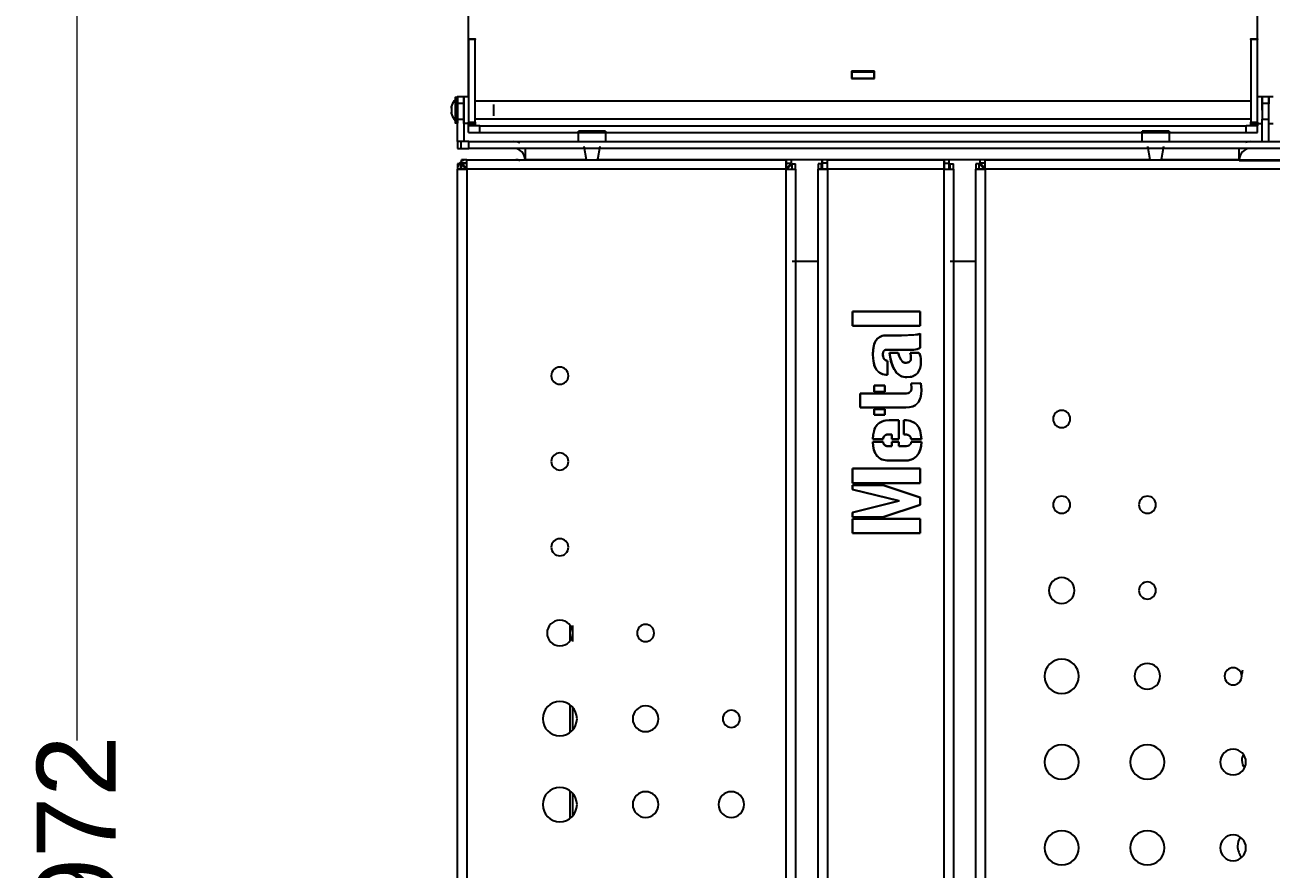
# Model space of a CAD drawing. Header units: millimetres. Extents: x 10366 to 18985, y 24538 to 29685.
# Drawn here: x 11683 to 12236, y 27751 to 28126 of the extents above; entities that cross this region are included whole.
import ezdxf

# ---------------------------------------------------------------- set-up
doc = ezdxf.new("R2010")
doc.units = ezdxf.units.MM
doc.header["$LTSCALE"] = 3
doc.layers.add('DomyÅ›lny', color=7, linetype='Continuous')
doc.styles.get("Standard").update_dxf_attribs({"font": 'arial.ttf'})
doc.dimstyles.new('MATEUSZ', dxfattribs={"dimtxt": 35, "dimasz": 16, "dimexe": 0.18, "dimexo": 0.0625, "dimgap": 0.09, "dimtad": 0, "dimdec": 0, "dimdsep": 46, "dimtxsty": 'Standard', "dimblk": 'DOT', "dimcen": 0.09, "dimse1": 1, "dimse2": 1, "dimadec": 0, "dimazin": 0, "dimtfac": 1, "dimtdec": 0, "dimtofl": 0, "dimtmove": 0, "dimatfit": 3, "dimfxl": 1, "dimtolj": 1, "dimtzin": 0, "dimlwd": 9, "dimlwe": 9, "dimarcsym": 0})

# ---------------------------------------------------------------- blocks, each defined once
blk = doc.blocks.new('_Dot')
at = {"color": 0, "linetype": 'ByBlock', "lineweight": -2}
blk.add_line((-0.5, 0), (-1, 0), dxfattribs=at)
at = {"color": 0, "linetype": 'ByBlock', "const_width": 0.5}
blk.add_lwpolyline([(-0.25, 0, 1), (0.25, 0, 1)], format="xyb", close=True, dxfattribs=at)
blk = doc.blocks.new('*D23')
at = {"color": 0, "lineweight": 9, "transparency": 16777216}
for p, q in [((11706.05, 28239.95), (11706.05, 27808.52)), ((11706.05, 27299.95), (11706.05, 27731.37))]:
    blk.add_line(p, q, dxfattribs=at)
at = {"layer": 'Defpoints', "color": 0, "transparency": 16777216}
for p in [(11884.84, 28255.95), (11706.05, 27283.95), (11904.91, 27283.95)]:
    blk.add_point(p, dxfattribs=at)
at = {"color": 0, "lineweight": 9, "transparency": 16777216, "xscale": 16, "yscale": 16, "zscale": 16}
for p, rotation in [((11706.05, 28255.95), 90), ((11706.05, 27283.95), 270)]:
    blk.add_blockref('_Dot', p, dxfattribs=dict(at, rotation=rotation))
at = {"color": 0, "transparency": 16777216, "insert": (11706.05, 27769.95), "char_height": 35, "attachment_point": 5, "rotation": 90}
blk.add_mtext('\\A1;972', dxfattribs=at)

msp = doc.modelspace()

# ---------------------------------------------------------------- linework, layer by layer
at = {"layer": 'DomyÅ›lny'}
for p, q in [((11879.81, 28093.72), (11879.81, 28228.42)), ((12229.81, 28093.72), (12229.81, 28228.42)), ((11879.81, 28119.53), (11882.81, 28119.53)), ((11882.81, 28119.24), (11879.81, 28119.24)), ((11879.81, 28119.24), (11879.81, 28082.66)), ((11882.81, 28082.66), (11882.81, 28119.24)), ((12226.81, 28119.53), (12229.81, 28119.53)), ((12226.81, 28119.24), (12226.81, 28082.66)), ((12229.81, 28119.24), (12226.81, 28119.24)), ((12229.81, 28082.66), (12229.81, 28119.24)), ((12059.84, 28105.15), (12049.78, 28105.15)), ((12049.78, 28105.15), (12049.78, 28101.95)), ((12049.78, 28101.95), (12059.84, 28101.95)), ((12050.07, 28101.95), (12050.07, 28104.95)), ((12050.07, 28104.95), (12059.57, 28104.95)), ((12059.57, 28101.95), (12050.07, 28101.95)), ((12059.57, 28104.95), (12059.57, 28101.95)), ((12059.84, 28101.95), (12059.84, 28105.15)), ((11874.09, 28093.7), (11874.89, 28093.7)), ((11874.91, 28093.95), (11877.91, 28093.95)), ((11874.91, 28091.02), (11877.91, 28091.02)), ((11877.8, 28093.95), (11879.8, 28093.95)), ((12226.81, 28091.95), (11882.81, 28091.95)), ((12229.81, 28093.92), (12231.81, 28093.92)), ((12231.81, 28093.92), (12234.81, 28093.92)), ((12231.81, 28091), (12234.81, 28091)), ((12234.81, 28093.92), (12236.81, 28093.92)), ((11874.89, 28082.2), (11874.09, 28082.2)), ((11874.91, 28083.95), (11877.91, 28083.95)), ((11874.91, 28073.95), (11874.91, 28083.95)), ((11879.8, 28081.95), (11877.8, 28081.95)), ((11877.91, 28073.95), (11877.91, 28083.95)), ((11879.81, 28082.66), (11882.81, 28082.66)), ((11882.81, 28081.57), (11879.81, 28081.57)), ((11879.81, 28077.95), (11879.81, 28080.95)), ((12226.81, 28083.95), (11882.81, 28083.95)), ((11884.81, 28077.95), (11884.81, 28080.95)), ((11884.81, 28080.95), (12224.81, 28080.95)), ((12224.81, 28077.95), (12224.81, 28080.95)), ((12226.81, 28082.66), (12229.81, 28082.66)), ((12229.81, 28081.57), (12226.81, 28081.57)), ((12231.81, 28081.92), (12229.81, 28081.92)), ((12229.81, 28077.95), (12229.81, 28080.95)), ((12231.81, 28073.92), (12231.81, 28083.92)), ((12231.81, 28083.92), (12234.81, 28083.92)), ((12234.81, 28073.92), (12234.81, 28083.92)), ((12236.81, 28081.92), (12234.81, 28081.92)), ((11874.91, 28073.95), (11874.91, 28070.95)), ((11876.38, 28073.95), (11876.38, 28070.95)), ((11879.91, 28073.95), (12589.91, 28073.95)), ((11879.91, 28070.95), (11879.91, 28073.95)), ((11884.81, 28077.95), (12224.81, 28077.95)), ((11928.65, 28073.95), (11928.65, 28078.55)), ((11940.65, 28078.55), (11940.65, 28073.95)), ((12178.65, 28073.95), (12178.65, 28078.55)), ((12190.65, 28078.55), (12190.65, 28073.95)), ((12589.91, 28070.95), (11879.91, 28070.95)), ((11932.19, 28065.95), (11931.15, 28071.85)), ((11938.15, 28071.85), (11937.11, 28065.95)), ((12182.19, 28065.95), (12181.15, 28071.85)), ((12188.15, 28071.85), (12187.11, 28065.95)), ((11876.41, 28064.1), (11874.91, 28064.1)), ((11874.91, 28064.1), (11874.91, 28061.82)), ((11876.41, 28061.82), (11876.41, 28064.1)), ((11879.04, 28065.95), (11876.77, 28065.95)), ((11876.77, 28064.45), (11876.77, 28065.95)), ((11879.04, 28064.45), (11876.77, 28064.45)), ((11879.04, 28065.95), (12020.78, 28065.95)), ((11879.04, 28064.45), (11879.04, 28065.95)), ((11932.35, 28065.93), (11904.91, 28065.93)), ((12182.47, 28065.93), (11936.45, 28065.93)), ((12020.78, 28064.45), (12020.78, 28065.95)), ((12023.06, 28065.95), (12020.78, 28065.95)), ((12020.78, 28064.45), (12023.06, 28064.45)), ((12023.06, 28064.45), (12023.06, 28065.95)), ((12023.41, 28061.82), (12023.41, 28064.1)), ((12023.41, 28064.1), (12024.91, 28064.1)), ((12024.91, 28061.82), (12024.91, 28064.1)), ((12034.91, 28064.1), (12034.91, 28061.82)), ((12036.41, 28064.1), (12034.91, 28064.1)), ((12036.41, 28061.82), (12036.41, 28064.1)), ((12036.77, 28064.45), (12036.77, 28065.95)), ((12039.04, 28065.95), (12036.77, 28065.95)), ((12039.04, 28064.45), (12036.77, 28064.45)), ((12039.04, 28064.45), (12039.04, 28065.95)), ((12039.04, 28065.95), (12090.78, 28065.95)), ((12093.06, 28065.95), (12090.78, 28065.95)), ((12090.78, 28064.45), (12090.78, 28065.95)), ((12090.78, 28064.45), (12093.06, 28064.45)), ((12093.06, 28064.45), (12093.06, 28065.95)), ((12093.41, 28061.82), (12093.41, 28064.1)), ((12093.41, 28064.1), (12094.91, 28064.1)), ((12094.91, 28061.82), (12094.91, 28064.1)), ((12106.41, 28064.1), (12104.91, 28064.1)), ((12104.91, 28064.1), (12104.91, 28061.82)), ((12106.41, 28061.82), (12106.41, 28064.1)), ((12106.77, 28064.45), (12106.77, 28065.95)), ((12109.04, 28065.95), (12106.77, 28065.95)), ((12109.04, 28064.45), (12106.77, 28064.45)), ((12109.04, 28064.45), (12109.04, 28065.95)), ((12109.04, 28065.95), (12370.78, 28065.95)), ((12221.66, 28065.93), (12186.56, 28065.93)), ((12221.66, 28065.45), (12221.66, 28065.93)), ((12258.16, 28065.45), (12221.66, 28065.45)), ((11876.41, 28061.82), (11874.91, 28061.82)), ((11874.91, 27365.08), (11874.91, 28061.82)), ((12020.78, 28061.82), (11879.04, 28061.82)), ((11879.04, 28061.82), (11879.04, 27365.08)), ((12020.78, 27365.08), (12020.78, 28061.82)), ((12024.91, 28061.82), (12024.91, 27365.08)), ((12034.91, 27365.08), (12034.91, 28061.82)), ((12036.41, 28061.82), (12034.91, 28061.82)), ((12090.78, 28061.82), (12039.04, 28061.82)), ((12039.04, 28061.82), (12039.04, 27365.08)), ((12090.78, 27365.08), (12090.78, 28061.82)), ((12094.91, 28061.82), (12094.91, 27365.08)), ((12106.41, 28061.82), (12104.91, 28061.82)), ((12104.91, 27365.08), (12104.91, 28061.82)), ((12370.78, 28061.82), (12109.04, 28061.82)), ((12109.04, 28061.82), (12109.04, 27365.08)), ((12023.41, 28020.95), (12034.91, 28020.95)), ((12093.41, 28020.95), (12104.91, 28020.95)), ((12080.22, 27998.61), (12050.22, 27998.61)), ((12050.22, 27998.61), (12050.22, 27992.36)), ((12050.22, 27992.36), (12050.22, 27998.61)), ((12050.22, 27998.61), (12080.22, 27998.61)), ((12080.22, 27992.36), (12080.22, 27998.61)), ((12080.22, 27998.61), (12080.22, 27992.36)), ((12050.22, 27992.36), (12080.22, 27992.36)), ((12080.22, 27992.36), (12050.22, 27992.36)), ((12071.86, 27988.07), (12065.42, 27988.07)), ((12065.42, 27988.07), (12071.86, 27988.07)), ((12080.22, 27982.6), (12080.22, 27988.88)), ((12080.22, 27988.88), (12080.22, 27982.6)), ((12065.64, 27981.7), (12077.31, 27981.7)), ((12077.31, 27981.7), (12065.64, 27981.7)), ((12070.46, 27980.35), (12066.5, 27980.35)), ((12066.5, 27980.35), (12070.46, 27980.35)), ((12079.59, 27980.35), (12075.75, 27980.35)), ((12075.75, 27980.35), (12079.59, 27980.35)), ((12065.72, 27970.56), (12065.72, 27976.81)), ((12065.72, 27976.81), (12065.72, 27970.56)), ((12064.47, 27965.8), (12059.7, 27965.8)), ((12059.7, 27965.8), (12059.7, 27963.11)), ((12059.7, 27963.11), (12059.7, 27965.8)), ((12059.7, 27965.8), (12064.47, 27965.8)), ((12059.7, 27963.11), (12064.47, 27963.11)), ((12064.47, 27963.11), (12059.7, 27963.11)), ((12064.47, 27963.11), (12064.47, 27965.8)), ((12064.47, 27965.8), (12064.47, 27963.11)), ((12080.44, 27966.85), (12076.15, 27966.8)), ((12076.15, 27966.8), (12080.44, 27966.85)), ((12073.42, 27962.24), (12053.5, 27962.24)), ((12053.5, 27962.24), (12053.5, 27956.07)), ((12053.5, 27956.07), (12053.5, 27962.24)), ((12053.5, 27962.24), (12073.42, 27962.24)), ((12053.5, 27956.07), (12073.82, 27956.07)), ((12073.82, 27956.07), (12053.5, 27956.07)), ((12064.47, 27955.31), (12059.7, 27955.31)), ((12059.7, 27955.31), (12059.7, 27952.86)), ((12059.7, 27952.86), (12059.7, 27955.31)), ((12059.7, 27955.31), (12064.47, 27955.31)), ((12059.7, 27952.86), (12064.47, 27952.86)), ((12064.47, 27952.86), (12059.7, 27952.86)), ((12064.47, 27952.86), (12064.47, 27955.31)), ((12064.47, 27955.31), (12064.47, 27952.86)), ((12070.71, 27950.45), (12066.37, 27950.45)), ((12066.37, 27950.45), (12070.71, 27950.45)), ((12070.71, 27941.99), (12070.71, 27950.45)), ((12070.71, 27950.45), (12070.71, 27941.99)), ((12073.24, 27950.45), (12072.97, 27950.45)), ((12072.97, 27950.45), (12072.97, 27944.15)), ((12072.97, 27944.15), (12072.97, 27950.45)), ((12072.97, 27950.45), (12073.24, 27950.45)), ((12063.69, 27940.94), (12059.15, 27940.94)), ((12059.15, 27940.94), (12063.69, 27940.94)), ((12059.17, 27941.99), (12063.71, 27941.99)), ((12063.71, 27941.99), (12059.17, 27941.99)), ((12066.07, 27944.15), (12067.65, 27944.15)), ((12067.65, 27944.15), (12066.07, 27944.15)), ((12067.65, 27944.15), (12067.65, 27941.99)), ((12067.65, 27941.99), (12067.65, 27944.15)), ((12067.65, 27941.99), (12070.71, 27941.99)), ((12070.71, 27941.99), (12067.65, 27941.99)), ((12070.71, 27940.94), (12067.65, 27940.94)), ((12067.65, 27940.94), (12067.65, 27938.91)), ((12067.65, 27938.91), (12067.65, 27940.94)), ((12067.65, 27940.94), (12070.71, 27940.94)), ((12070.71, 27938.91), (12070.71, 27940.94)), ((12070.71, 27940.94), (12070.71, 27938.91)), ((12072.97, 27944.15), (12073.55, 27944.15)), ((12073.55, 27944.15), (12072.97, 27944.15)), ((12076.2, 27941.99), (12080.72, 27941.99)), ((12080.72, 27941.99), (12076.2, 27941.99)), ((12080.72, 27940.94), (12076.25, 27940.94)), ((12076.25, 27940.94), (12080.72, 27940.94)), ((12067.65, 27938.91), (12066.07, 27938.91)), ((12066.07, 27938.91), (12067.65, 27938.91)), ((12073.57, 27938.91), (12070.71, 27938.91)), ((12070.71, 27938.91), (12073.57, 27938.91)), ((12066.22, 27932.54), (12073.17, 27932.54)), ((12073.17, 27932.54), (12066.22, 27932.54)), ((12080.22, 27929.03), (12050.22, 27929.03)), ((12050.22, 27929.03), (12050.22, 27922.5)), ((12050.22, 27922.5), (12050.22, 27929.03)), ((12050.22, 27929.03), (12080.22, 27929.03)), ((12080.22, 27922.5), (12080.22, 27929.03)), ((12080.22, 27929.03), (12080.22, 27922.5)), ((12050.22, 27922.5), (12080.22, 27922.5)), ((12080.22, 27922.5), (12050.22, 27922.5)), ((12063.74, 27921.7), (12050.22, 27921.7)), ((12050.22, 27921.7), (12050.22, 27919.72)), ((12050.22, 27919.72), (12050.22, 27921.7)), ((12050.22, 27921.7), (12063.74, 27921.7)), ((12050.22, 27919.72), (12070.84, 27914.65)), ((12070.84, 27914.65), (12050.22, 27919.72)), ((12080.22, 27916.18), (12063.74, 27921.7)), ((12063.74, 27921.7), (12080.22, 27916.18)), ((12070.84, 27914.65), (12050.22, 27909.51)), ((12050.22, 27909.51), (12070.84, 27914.65)), ((12063.56, 27907.55), (12080.22, 27912.92)), ((12080.22, 27912.92), (12063.56, 27907.55)), ((12080.22, 27912.92), (12080.22, 27916.18)), ((12080.22, 27916.18), (12080.22, 27912.92)), ((12050.22, 27909.51), (12050.22, 27907.55)), ((12050.22, 27907.55), (12050.22, 27909.51)), ((12050.22, 27907.55), (12063.56, 27907.55)), ((12063.56, 27907.55), (12050.22, 27907.55)), ((12080.22, 27906.78), (12050.22, 27906.78)), ((12050.22, 27906.78), (12050.22, 27900.33)), ((12050.22, 27900.33), (12050.22, 27906.78)), ((12050.22, 27906.78), (12080.22, 27906.78)), ((12080.22, 27900.33), (12080.22, 27906.78)), ((12080.22, 27906.78), (12080.22, 27900.33)), ((12050.22, 27900.33), (12080.22, 27900.33)), ((12080.22, 27900.33), (12050.22, 27900.33)), ((11924.91, 27852.69), (11924.91, 27859.55)), ((11925.91, 27859.46), (11925.91, 27852.3)), ((11924.91, 27812.01), (11924.91, 27824.19)), ((11925.91, 27823.29), (11925.91, 27812.91)), ((11924.91, 27773.99), (11924.91, 27786.16)), ((11925.91, 27785.27), (11925.91, 27774.88))]:
    msp.add_line(p, q, dxfattribs=at)
for points in [[(11879.81, 28119.24, 0), (11879.81, 28119.52, 0), (11879.81, 28119.53, 0), (11879.81, 28119.53, 0), (11879.81, 28119.53, 0), (11879.81, 28119.53, 0), (11879.81, 28119.53, 0), (11879.81, 28119.53, 0), (11879.81, 28119.53, 0), (11879.81, 28119.53, 0), (11879.81, 28119.53, 0), (11879.81, 28119.53, 0), (11879.81, 28119.53, 0), (11879.81, 28119.53, 0), (11879.81, 28119.53, 0), (11879.81, 28119.53, 0), (11879.81, 28119.53, 0), (11879.81, 28119.53, 0), (11879.81, 28119.53, 0), (11879.81, 28119.53, 0), (11879.81, 28119.53, 0), (11879.81, 28119.53, 0), (11879.81, 28119.53, 0), (11879.81, 28119.52, 0), (11879.81, 28119.46, 0)], [(11879.81, 28119.46, 0), (11879.81, 28119.09, 0), (11879.81, 28118.54, 0)], [(11882.81, 28119.46, 0), (11882.81, 28119.53, 0), (11882.81, 28119.53, 0), (11882.81, 28119.53, 0), (11882.81, 28119.53, 0), (11882.81, 28119.53, 0), (11882.81, 28119.53, 0), (11882.81, 28119.53, 0), (11882.81, 28119.53, 0), (11882.81, 28119.53, 0), (11882.81, 28119.53, 0), (11882.81, 28119.53, 0), (11882.81, 28119.53, 0), (11882.81, 28119.53, 0), (11882.81, 28119.53, 0), (11882.81, 28119.53, 0), (11882.81, 28119.53, 0), (11882.81, 28119.53, 0), (11882.81, 28119.53, 0), (11882.81, 28119.53, 0), (11882.81, 28119.53, 0), (11882.81, 28119.53, 0), (11882.81, 28119.53, 0), (11882.81, 28119.49, 0), (11882.81, 28119.24, 0)], [(11882.81, 28118.54, 0), (11882.81, 28119.46, 0)], [(12226.81, 28119.24, 0), (12226.81, 28119.52, 0), (12226.81, 28119.53, 0), (12226.81, 28119.53, 0), (12226.81, 28119.53, 0), (12226.81, 28119.53, 0), (12226.81, 28119.53, 0), (12226.81, 28119.53, 0), (12226.81, 28119.53, 0), (12226.81, 28119.53, 0), (12226.81, 28119.53, 0), (12226.81, 28119.53, 0), (12226.81, 28119.53, 0), (12226.81, 28119.53, 0), (12226.81, 28119.53, 0), (12226.81, 28119.53, 0), (12226.81, 28119.53, 0), (12226.81, 28119.53, 0), (12226.81, 28119.53, 0), (12226.81, 28119.53, 0), (12226.81, 28119.53, 0), (12226.81, 28119.53, 0), (12226.81, 28119.53, 0), (12226.81, 28119.52, 0), (12226.81, 28119.46, 0)], [(12226.81, 28119.46, 0), (12226.81, 28119.09, 0), (12226.81, 28118.54, 0)], [(12229.81, 28119.46, 0), (12229.81, 28119.53, 0), (12229.81, 28119.53, 0), (12229.81, 28119.53, 0), (12229.81, 28119.53, 0), (12229.81, 28119.53, 0), (12229.81, 28119.53, 0), (12229.81, 28119.53, 0), (12229.81, 28119.53, 0), (12229.81, 28119.53, 0), (12229.81, 28119.53, 0), (12229.81, 28119.53, 0), (12229.81, 28119.53, 0), (12229.81, 28119.53, 0), (12229.81, 28119.53, 0), (12229.81, 28119.53, 0), (12229.81, 28119.53, 0), (12229.81, 28119.53, 0), (12229.81, 28119.53, 0), (12229.81, 28119.53, 0), (12229.81, 28119.53, 0), (12229.81, 28119.53, 0), (12229.81, 28119.53, 0), (12229.81, 28119.49, 0), (12229.81, 28119.24, 0)], [(12229.81, 28118.54, 0), (12229.81, 28119.46, 0)], [(11872.32, 28089.68, 0), (11872.28, 28089.47, 0), (11872.27, 28089.25, 0), (11872.28, 28089.03, 0), (11872.32, 28088.82, 0)], [(11872.32, 28088.82, 0), (11872.28, 28089.03, 0), (11872.27, 28089.25, 0), (11872.28, 28089.47, 0), (11872.32, 28089.68, 0)], [(11874.09, 28091.67, 0), (11874.09, 28093.54, 0), (11874.09, 28093.67, 0), (11874.09, 28093.7, 0), (11874.09, 28093.7, 0), (11874.09, 28093.7, 0), (11874.09, 28093.7, 0), (11874.09, 28093.7, 0), (11874.09, 28093.7, 0), (11874.09, 28093.7, 0), (11874.09, 28093.7, 0), (11874.09, 28093.7, 0), (11874.09, 28093.7, 0), (11874.09, 28093.7, 0), (11874.09, 28093.7, 0), (11874.09, 28093.7, 0), (11874.09, 28093.7, 0), (11874.09, 28093.7, 0), (11874.09, 28093.7, 0), (11874.09, 28093.7, 0), (11874.09, 28093.69, 0), (11874.09, 28093.68, 0), (11874.09, 28093.6, 0), (11874.09, 28093.28, 0), (11874.09, 28091.96, 0), (11874.09, 28087.95, 0)], [(11874.89, 28093.7, 0), (11874.89, 28093.7, 0), (11874.89, 28093.7, 0), (11874.89, 28093.7, 0), (11874.89, 28093.7, 0), (11874.89, 28093.7, 0), (11874.89, 28093.7, 0), (11874.89, 28093.7, 0), (11874.89, 28093.7, 0), (11874.89, 28093.7, 0), (11874.89, 28093.7, 0), (11874.89, 28093.7, 0), (11874.89, 28093.7, 0), (11874.89, 28093.69, 0), (11874.89, 28093.66, 0), (11874.89, 28093.53, 0), (11874.89, 28092.99, 0), (11874.89, 28087.95, 0)], [(11874.91, 28091.16, 0), (11874.91, 28093.3, 0), (11874.91, 28093.8, 0), (11874.91, 28093.92, 0), (11874.91, 28093.94, 0), (11874.91, 28093.95, 0), (11874.91, 28093.95, 0), (11874.91, 28093.95, 0), (11874.91, 28093.95, 0), (11874.91, 28093.95, 0), (11874.91, 28093.95, 0), (11874.91, 28093.95, 0), (11874.91, 28093.95, 0), (11874.91, 28093.95, 0), (11874.91, 28093.95, 0), (11874.91, 28093.95, 0), (11874.91, 28093.95, 0), (11874.91, 28093.95, 0), (11874.91, 28093.95, 0), (11874.91, 28093.95, 0), (11874.91, 28093.95, 0), (11874.91, 28093.95, 0), (11874.91, 28093.95, 0), (11874.91, 28093.95, 0), (11874.91, 28093.93, 0), (11874.91, 28093.88, 0), (11874.91, 28093.66, 0), (11874.91, 28092.75, 0), (11874.91, 28091.02, 0)], [(11874.91, 28091.02, 0), (11874.91, 28083.95, 0)], [(11877.8, 28087.95, 0), (11877.8, 28093.95, 0)], [(11877.91, 28091.02, 0), (11877.91, 28093.95, 0)], [(11877.91, 28083.95, 0), (11877.91, 28091.02, 0)], [(11890.89, 28090.45, 0), (11890.89, 28090.45, 0), (11890.89, 28090.45, 0), (11890.89, 28090.45, 0), (11890.89, 28090.45, 0), (11890.89, 28090.45, 0), (11890.89, 28090.45, 0), (11890.89, 28090.45, 0), (11890.89, 28090.45, 0), (11890.89, 28090.45, 0), (11890.89, 28090.45, 0), (11890.89, 28090.45, 0), (11890.89, 28090.45, 0), (11890.89, 28090.44, 0), (11890.89, 28090.43, 0), (11890.89, 28090.38, 0), (11890.89, 28090.14, 0), (11890.89, 28087.95, 0)], [(12231.81, 28093.92, 0), (12231.81, 28093.92, 0), (12231.81, 28093.92, 0), (12231.81, 28093.92, 0), (12231.81, 28093.92, 0), (12231.81, 28093.92, 0), (12231.81, 28093.92, 0), (12231.81, 28093.92, 0), (12231.81, 28093.92, 0), (12231.81, 28093.92, 0), (12231.81, 28093.92, 0), (12231.81, 28093.92, 0), (12231.81, 28093.92, 0), (12231.81, 28093.91, 0), (12231.81, 28093.85, 0), (12231.81, 28093.63, 0), (12231.81, 28092.69, 0), (12231.81, 28091, 0)], [(12231.81, 28091, 0), (12231.81, 28083.92, 0)], [(12234.81, 28087.92, 0), (12234.81, 28093.92, 0)], [(12234.81, 28091, 0), (12234.81, 28093.26, 0), (12234.81, 28093.79, 0), (12234.81, 28093.9, 0), (12234.81, 28093.92, 0), (12234.81, 28093.92, 0), (12234.81, 28093.92, 0), (12234.81, 28093.92, 0), (12234.81, 28093.92, 0), (12234.81, 28093.92, 0), (12234.81, 28093.92, 0), (12234.81, 28093.92, 0), (12234.81, 28093.92, 0), (12234.81, 28093.92, 0), (12234.81, 28093.92, 0), (12234.81, 28093.92, 0), (12234.81, 28093.92, 0), (12234.81, 28093.92, 0), (12234.81, 28093.92, 0), (12234.81, 28093.92, 0), (12234.81, 28093.92, 0), (12234.81, 28093.92, 0), (12234.81, 28093.92, 0), (12234.81, 28093.91, 0), (12234.81, 28093.85, 0), (12234.81, 28093.62, 0), (12234.81, 28092.62, 0), (12234.81, 28090.65, 0)], [(12234.81, 28083.92, 0), (12234.81, 28091, 0)], [(11872.32, 28086.22, 0), (11872.28, 28086.43, 0), (11872.27, 28086.65, 0), (11872.28, 28086.87, 0), (11872.32, 28087.08, 0)], [(11872.32, 28087.08, 0), (11872.28, 28086.87, 0), (11872.27, 28086.65, 0), (11872.28, 28086.43, 0), (11872.32, 28086.22, 0)], [(11874.09, 28087.95, 0), (11874.09, 28082.47, 0), (11874.09, 28082.27, 0), (11874.09, 28082.2, 0), (11874.09, 28082.2, 0), (11874.09, 28082.2, 0), (11874.09, 28082.2, 0), (11874.09, 28082.2, 0), (11874.09, 28082.2, 0), (11874.09, 28082.2, 0), (11874.09, 28082.2, 0), (11874.09, 28082.2, 0), (11874.09, 28082.2, 0), (11874.09, 28082.2, 0), (11874.09, 28082.2, 0), (11874.09, 28082.2, 0), (11874.09, 28082.2, 0), (11874.09, 28082.2, 0), (11874.09, 28082.2, 0), (11874.09, 28082.2, 0), (11874.09, 28082.2, 0), (11874.09, 28082.21, 0), (11874.09, 28082.22, 0), (11874.09, 28082.3, 0), (11874.09, 28082.64, 0), (11874.09, 28084.51, 0)], [(11874.89, 28087.95, 0), (11874.89, 28082.2, 0)], [(11877.8, 28081.95, 0), (11877.8, 28081.95, 0), (11877.8, 28081.95, 0), (11877.8, 28081.95, 0), (11877.8, 28081.95, 0), (11877.8, 28081.95, 0), (11877.8, 28081.95, 0), (11877.8, 28081.95, 0), (11877.8, 28081.95, 0), (11877.8, 28081.95, 0), (11877.8, 28081.95, 0), (11877.8, 28081.95, 0), (11877.8, 28081.95, 0), (11877.8, 28081.96, 0), (11877.8, 28081.99, 0), (11877.8, 28082.12, 0), (11877.8, 28082.69, 0), (11877.8, 28087.95, 0)], [(11890.89, 28087.95, 0), (11890.89, 28085.45, 0)], [(11879.81, 28081.57, 0), (11879.81, 28082.66, 0)], [(11879.81, 28080.95, 0), (11879.81, 28080.95, 0), (11879.81, 28080.95, 0), (11879.81, 28080.95, 0), (11879.81, 28080.95, 0), (11879.81, 28080.95, 0), (11879.81, 28080.95, 0), (11879.81, 28080.95, 0), (11879.81, 28080.95, 0), (11879.81, 28080.95, 0), (11879.81, 28080.95, 0), (11879.81, 28080.95, 0), (11879.81, 28080.95, 0), (11879.81, 28080.95, 0), (11879.81, 28080.97, 0), (11879.81, 28081.02, 0), (11879.81, 28081.57, 0)], [(11884.81, 28080.95, 0), (11879.81, 28080.95, 0)], [(11882.81, 28082.66, 0), (11882.81, 28081.57, 0)], [(11882.81, 28081.57, 0), (11882.81, 28080.95, 0)], [(12229.81, 28080.95, 0), (12229.81, 28080.95, 0), (12229.81, 28080.95, 0), (12229.81, 28080.95, 0), (12229.81, 28080.95, 0), (12229.81, 28080.95, 0), (12229.81, 28080.95, 0), (12229.81, 28080.95, 0), (12229.81, 28080.95, 0), (12229.81, 28080.95, 0), (12229.81, 28080.95, 0), (12229.81, 28080.95, 0), (12229.8, 28080.95, 0), (12229.78, 28080.95, 0), (12229.67, 28080.95, 0), (12229.2, 28080.95, 0), (12224.81, 28080.95, 0)], [(12226.81, 28081.57, 0), (12226.81, 28082.66, 0)], [(12226.81, 28080.95, 0), (12226.81, 28080.95, 0), (12226.81, 28080.95, 0), (12226.81, 28080.95, 0), (12226.81, 28080.95, 0), (12226.81, 28080.95, 0), (12226.81, 28080.95, 0), (12226.81, 28080.95, 0), (12226.81, 28080.95, 0), (12226.81, 28080.95, 0), (12226.81, 28080.95, 0), (12226.81, 28080.95, 0), (12226.81, 28080.95, 0), (12226.81, 28080.95, 0), (12226.81, 28080.97, 0), (12226.81, 28081.02, 0), (12226.81, 28081.57, 0)], [(12229.81, 28082.66, 0), (12229.81, 28081.57, 0)], [(12229.81, 28081.57, 0), (12229.81, 28080.95, 0)], [(11876.38, 28073.95, 0), (11875.26, 28073.95, 0), (11875, 28073.95, 0), (11874.93, 28073.95, 0), (11874.92, 28073.95, 0), (11874.92, 28073.95, 0), (11874.91, 28073.95, 0), (11874.91, 28073.95, 0), (11874.91, 28073.95, 0), (11874.91, 28073.95, 0), (11874.91, 28073.95, 0), (11874.91, 28073.95, 0), (11874.91, 28073.95, 0), (11874.91, 28073.95, 0), (11874.91, 28073.95, 0), (11874.91, 28073.95, 0), (11874.91, 28073.95, 0)], [(11879.91, 28073.95, 0), (11876.38, 28073.95, 0)], [(11879.81, 28077.95, 0), (11879.81, 28077.95, 0), (11879.81, 28077.95, 0), (11879.81, 28077.95, 0), (11879.81, 28077.95, 0), (11879.81, 28077.95, 0), (11879.81, 28077.95, 0), (11879.81, 28077.95, 0), (11879.81, 28077.95, 0), (11879.81, 28077.95, 0), (11879.81, 28077.95, 0), (11879.81, 28077.95, 0), (11879.82, 28077.95, 0), (11879.82, 28077.95, 0), (11879.85, 28077.95, 0), (11879.96, 28077.95, 0), (11880.43, 28077.95, 0), (11884.81, 28077.95, 0)], [(11934.65, 28078.55, 0), (11930.41, 28078.55, 0), (11929.07, 28078.55, 0), (11928.75, 28078.55, 0), (11928.68, 28078.55, 0), (11928.66, 28078.55, 0), (11928.65, 28078.55, 0), (11928.65, 28078.55, 0), (11928.65, 28078.55, 0), (11928.65, 28078.55, 0), (11928.65, 28078.55, 0), (11928.65, 28078.55, 0), (11928.65, 28078.55, 0), (11928.65, 28078.55, 0), (11928.65, 28078.55, 0), (11928.65, 28078.55, 0), (11928.65, 28078.55, 0), (11928.65, 28078.55, 0), (11928.65, 28078.55, 0)], [(11940.65, 28078.55, 0), (11940.65, 28078.55, 0), (11940.65, 28078.55, 0), (11940.65, 28078.55, 0), (11940.65, 28078.55, 0), (11940.65, 28078.55, 0), (11940.65, 28078.55, 0), (11940.65, 28078.55, 0), (11940.65, 28078.55, 0), (11940.65, 28078.55, 0), (11940.65, 28078.55, 0), (11940.65, 28078.55, 0), (11940.64, 28078.55, 0), (11940.61, 28078.55, 0), (11940.48, 28078.55, 0), (11939.91, 28078.55, 0), (11934.65, 28078.55, 0)], [(12184.65, 28078.55, 0), (12180.41, 28078.55, 0), (12179.07, 28078.55, 0), (12178.75, 28078.55, 0), (12178.68, 28078.55, 0), (12178.66, 28078.55, 0), (12178.65, 28078.55, 0), (12178.65, 28078.55, 0), (12178.65, 28078.55, 0), (12178.65, 28078.55, 0), (12178.65, 28078.55, 0), (12178.65, 28078.55, 0), (12178.65, 28078.55, 0), (12178.65, 28078.55, 0), (12178.65, 28078.55, 0), (12178.65, 28078.55, 0), (12178.65, 28078.55, 0), (12178.65, 28078.55, 0), (12178.65, 28078.55, 0)], [(12190.65, 28078.55, 0), (12190.65, 28078.55, 0), (12190.65, 28078.55, 0), (12190.65, 28078.55, 0), (12190.65, 28078.55, 0), (12190.65, 28078.55, 0), (12190.65, 28078.55, 0), (12190.65, 28078.55, 0), (12190.65, 28078.55, 0), (12190.65, 28078.55, 0), (12190.65, 28078.55, 0), (12190.65, 28078.55, 0), (12190.65, 28078.55, 0), (12190.64, 28078.55, 0), (12190.61, 28078.55, 0), (12190.48, 28078.55, 0), (12189.91, 28078.55, 0), (12184.65, 28078.55, 0)], [(12224.81, 28077.95, 0), (12229.81, 28077.95, 0)], [(11874.91, 28070.95, 0), (11874.91, 28070.95, 0), (11874.91, 28070.95, 0), (11874.91, 28070.95, 0), (11874.91, 28070.95, 0), (11874.91, 28070.95, 0), (11874.91, 28070.95, 0), (11874.91, 28070.95, 0), (11874.91, 28070.95, 0), (11874.91, 28070.95, 0), (11874.91, 28070.95, 0), (11874.91, 28070.95, 0), (11874.92, 28070.95, 0), (11874.92, 28070.95, 0), (11874.95, 28070.95, 0), (11875.06, 28070.95, 0), (11875.53, 28070.95, 0), (11876.38, 28070.95, 0)], [(11876.38, 28070.95, 0), (11879.91, 28070.95, 0)], [(11904.91, 28070.95, 0), (11904.91, 28070.95, 0), (11904.91, 28070.95, 0), (11904.91, 28070.95, 0), (11904.91, 28070.95, 0), (11904.91, 28070.95, 0), (11904.91, 28070.95, 0), (11904.91, 28070.95, 0), (11904.91, 28070.95, 0), (11904.91, 28070.95, 0), (11904.91, 28070.95, 0), (11904.91, 28070.95, 0), (11904.91, 28070.95, 0), (11904.91, 28070.94, 0), (11904.91, 28070.91, 0), (11904.91, 28070.8, 0), (11904.91, 28070.33, 0), (11904.91, 28065.93, 0)], [(12221.66, 28065.93, 0), (12221.66, 28070.95, 0)], [(11879.04, 28061.47, 0), (11876.41, 28064.1, 0)], [(11879.4, 28061.82, 0), (11876.77, 28064.45, 0)], [(11879.04, 28061.82, 0), (11879.04, 28065.95, 0)], [(11879.04, 28061.82, 0), (11879.04, 28064.45, 0)], [(12020.43, 28061.82, 0), (12023.06, 28064.45, 0)], [(12020.78, 28065.95, 0), (12020.78, 28065.95, 0), (12020.78, 28065.95, 0), (12020.78, 28065.95, 0), (12020.78, 28065.95, 0), (12020.78, 28065.95, 0), (12020.78, 28065.95, 0), (12020.78, 28065.95, 0), (12020.78, 28065.95, 0), (12020.78, 28065.95, 0), (12020.78, 28065.95, 0), (12020.78, 28065.95, 0), (12020.78, 28065.95, 0), (12020.78, 28065.94, 0), (12020.78, 28065.92, 0), (12020.78, 28065.81, 0), (12020.78, 28064.78, 0), (12020.78, 28061.82, 0)], [(12020.78, 28061.82, 0), (12020.78, 28064.45, 0)], [(12020.78, 28061.47, 0), (12023.41, 28064.1, 0)], [(12036.77, 28065.95, 0), (12036.77, 28065.95, 0), (12036.77, 28065.95, 0), (12036.77, 28065.95, 0), (12036.77, 28065.95, 0), (12036.77, 28065.95, 0), (12036.77, 28065.95, 0), (12036.77, 28065.95, 0), (12036.77, 28065.95, 0), (12036.77, 28065.95, 0), (12036.77, 28065.95, 0), (12036.77, 28065.95, 0), (12036.77, 28065.95, 0), (12036.77, 28065.94, 0), (12036.77, 28065.92, 0), (12036.77, 28065.83, 0), (12036.77, 28065.44, 0), (12036.77, 28061.82, 0)], [(12036.77, 28061.82, 0), (12036.77, 28064.45, 0)], [(12039.04, 28061.82, 0), (12039.04, 28065.95, 0)], [(12039.04, 28061.82, 0), (12039.04, 28064.45, 0)], [(12090.78, 28065.95, 0), (12090.78, 28065.95, 0), (12090.78, 28065.95, 0), (12090.78, 28065.95, 0), (12090.78, 28065.95, 0), (12090.78, 28065.95, 0), (12090.78, 28065.95, 0), (12090.78, 28065.95, 0), (12090.78, 28065.95, 0), (12090.78, 28065.95, 0), (12090.78, 28065.95, 0), (12090.78, 28065.95, 0), (12090.78, 28065.95, 0), (12090.78, 28065.94, 0), (12090.78, 28065.92, 0), (12090.78, 28065.81, 0), (12090.78, 28064.78, 0), (12090.78, 28061.82, 0)], [(12090.78, 28061.82, 0), (12090.78, 28064.45, 0)], [(12093.06, 28061.82, 0), (12093.06, 28065.95, 0)], [(12093.06, 28061.82, 0), (12093.06, 28064.45, 0)], [(12109.04, 28061.47, 0), (12106.41, 28064.1, 0)], [(12109.4, 28061.82, 0), (12106.77, 28064.45, 0)], [(12109.04, 28061.82, 0), (12109.04, 28065.95, 0)], [(12109.04, 28061.82, 0), (12109.04, 28064.45, 0)], [(11874.91, 28061.82, 0), (11874.91, 28061.82, 0), (11874.91, 28061.82, 0), (11874.91, 28061.82, 0), (11874.91, 28061.82, 0), (11874.91, 28061.82, 0), (11874.91, 28061.82, 0), (11874.91, 28061.82, 0), (11874.91, 28061.82, 0), (11874.91, 28061.82, 0), (11874.91, 28061.82, 0), (11874.91, 28061.82, 0), (11874.92, 28061.82, 0), (11874.92, 28061.82, 0), (11874.94, 28061.82, 0), (11875.03, 28061.82, 0), (11875.42, 28061.82, 0), (11879.04, 28061.82, 0)], [(11879.04, 28061.82, 0), (11876.41, 28061.82, 0)], [(12020.78, 28061.82, 0), (12023.41, 28061.82, 0)], [(12020.78, 28061.82, 0), (12024.91, 28061.82, 0)], [(12034.91, 28061.82, 0), (12034.91, 28061.82, 0), (12034.91, 28061.82, 0), (12034.91, 28061.82, 0), (12034.91, 28061.82, 0), (12034.91, 28061.82, 0), (12034.91, 28061.82, 0), (12034.91, 28061.82, 0), (12034.91, 28061.82, 0), (12034.91, 28061.82, 0), (12034.91, 28061.82, 0), (12034.91, 28061.82, 0), (12034.92, 28061.82, 0), (12034.92, 28061.82, 0), (12034.94, 28061.82, 0), (12035.03, 28061.82, 0), (12035.42, 28061.82, 0), (12039.04, 28061.82, 0)], [(12039.04, 28061.82, 0), (12036.41, 28061.82, 0)], [(12090.78, 28061.82, 0), (12094.91, 28061.82, 0)], [(12090.78, 28061.82, 0), (12093.41, 28061.82, 0)], [(12104.91, 28061.82, 0), (12104.91, 28061.82, 0), (12104.91, 28061.82, 0), (12104.91, 28061.82, 0), (12104.91, 28061.82, 0), (12104.91, 28061.82, 0), (12104.91, 28061.82, 0), (12104.91, 28061.82, 0), (12104.91, 28061.82, 0), (12104.91, 28061.82, 0), (12104.91, 28061.82, 0), (12104.91, 28061.82, 0), (12104.92, 28061.82, 0), (12104.92, 28061.82, 0), (12104.94, 28061.82, 0), (12105.03, 28061.82, 0), (12105.42, 28061.82, 0), (12109.04, 28061.82, 0)], [(12109.04, 28061.82, 0), (12106.41, 28061.82, 0)], [(12065.42, 27988.07, 0), (12064.66, 27988.05, 0), (12063.96, 27987.96, 0), (12063.3, 27987.8, 0), (12062.7, 27987.58, 0), (12062.14, 27987.3, 0), (12061.62, 27986.94, 0), (12061.16, 27986.53, 0), (12060.75, 27986.04, 0), (12060.38, 27985.49, 0), (12060.06, 27984.87, 0), (12059.79, 27984.19, 0), (12059.4, 27982.63, 0), (12059.17, 27979.8, 0)], [(12059.17, 27979.8, 0), (12059.28, 27981.75, 0), (12059.57, 27983.45, 0), (12059.79, 27984.19, 0), (12060.06, 27984.87, 0), (12060.38, 27985.49, 0), (12060.75, 27986.04, 0), (12061.16, 27986.53, 0), (12061.62, 27986.94, 0), (12062.14, 27987.3, 0), (12062.7, 27987.58, 0), (12063.3, 27987.8, 0), (12063.96, 27987.96, 0), (12064.66, 27988.05, 0), (12065.42, 27988.07, 0)], [(12080.22, 27988.88, 0), (12080.02, 27988.78, 0), (12079.49, 27988.6, 0), (12077.92, 27988.33, 0), (12071.86, 27988.07, 0)], [(12071.86, 27988.07, 0), (12077.41, 27988.27, 0), (12079.16, 27988.52, 0), (12079.77, 27988.69, 0), (12080.02, 27988.78, 0), (12080.22, 27988.88, 0)], [(12059.17, 27979.8, 0), (12059.29, 27977.62, 0), (12059.6, 27975.74, 0), (12060.12, 27974.15, 0), (12060.45, 27973.46, 0), (12060.83, 27972.85, 0), (12061.27, 27972.31, 0), (12061.75, 27971.84, 0), (12062.29, 27971.44, 0), (12062.87, 27971.12, 0), (12063.51, 27970.87, 0), (12064.2, 27970.7, 0), (12064.93, 27970.59, 0), (12065.72, 27970.56, 0)], [(12065.72, 27970.56, 0), (12064.93, 27970.59, 0), (12064.2, 27970.7, 0), (12063.51, 27970.87, 0), (12062.87, 27971.12, 0), (12062.29, 27971.44, 0), (12061.75, 27971.84, 0), (12061.27, 27972.31, 0), (12060.83, 27972.85, 0), (12060.45, 27973.46, 0), (12060.12, 27974.15, 0), (12059.83, 27974.91, 0), (12059.42, 27976.64, 0), (12059.17, 27979.8, 0)], [(12063.66, 27979.59, 0), (12063.67, 27980.11, 0), (12063.7, 27980.33, 0), (12063.75, 27980.54, 0), (12063.81, 27980.74, 0), (12063.89, 27980.91, 0), (12063.99, 27981.07, 0), (12064.11, 27981.21, 0), (12064.24, 27981.34, 0), (12064.39, 27981.44, 0), (12064.56, 27981.53, 0), (12064.74, 27981.6, 0), (12064.94, 27981.65, 0), (12065.16, 27981.69, 0), (12065.64, 27981.7, 0)], [(12065.64, 27981.7, 0), (12065.16, 27981.69, 0), (12064.94, 27981.65, 0), (12064.74, 27981.6, 0), (12064.56, 27981.53, 0), (12064.39, 27981.44, 0), (12064.24, 27981.34, 0), (12064.11, 27981.21, 0), (12063.99, 27981.07, 0), (12063.89, 27980.91, 0), (12063.81, 27980.74, 0), (12063.75, 27980.54, 0), (12063.7, 27980.33, 0), (12063.67, 27980.11, 0), (12063.66, 27979.59, 0)], [(12065.72, 27976.81, 0), (12065.47, 27976.84, 0), (12065.24, 27976.88, 0), (12065.02, 27976.95, 0), (12064.82, 27977.03, 0), (12064.63, 27977.14, 0), (12064.47, 27977.26, 0), (12064.31, 27977.41, 0), (12064.18, 27977.57, 0), (12064.06, 27977.75, 0), (12063.95, 27977.96, 0), (12063.86, 27978.18, 0), (12063.73, 27978.69, 0), (12063.68, 27979.12, 0), (12063.66, 27979.59, 0)], [(12063.66, 27979.59, 0), (12063.69, 27978.97, 0), (12063.79, 27978.42, 0), (12063.86, 27978.18, 0), (12063.95, 27977.96, 0), (12064.06, 27977.75, 0), (12064.18, 27977.57, 0), (12064.31, 27977.41, 0), (12064.47, 27977.26, 0), (12064.63, 27977.14, 0), (12064.82, 27977.03, 0), (12065.02, 27976.95, 0), (12065.24, 27976.88, 0), (12065.47, 27976.84, 0), (12065.72, 27976.81, 0)], [(12066.5, 27980.35, 0), (12066.94, 27977.78, 0), (12067.53, 27975.56, 0), (12068.27, 27973.69, 0), (12069.16, 27972.16, 0), (12069.67, 27971.52, 0), (12070.21, 27970.98, 0), (12070.79, 27970.52, 0), (12071.4, 27970.14, 0), (12072.06, 27969.85, 0), (12072.75, 27969.65, 0), (12073.48, 27969.54, 0), (12074.25, 27969.51, 0)], [(12074.25, 27969.51, 0), (12073.48, 27969.54, 0), (12072.75, 27969.65, 0), (12072.06, 27969.85, 0), (12071.4, 27970.14, 0), (12070.79, 27970.52, 0), (12070.21, 27970.98, 0), (12069.67, 27971.52, 0), (12069.16, 27972.16, 0), (12068.7, 27972.88, 0), (12067.88, 27974.58, 0), (12067.21, 27976.63, 0), (12066.5, 27980.35, 0)], [(12073.57, 27975.91, 0), (12073.32, 27975.94, 0), (12073.08, 27976.01, 0), (12072.85, 27976.11, 0), (12072.62, 27976.24, 0), (12072.4, 27976.41, 0), (12072.19, 27976.6, 0), (12071.99, 27976.83, 0), (12071.6, 27977.39, 0), (12071.24, 27978.07, 0), (12070.91, 27978.88, 0), (12070.46, 27980.35, 0)], [(12070.46, 27980.35, 0), (12071.07, 27978.46, 0), (12071.41, 27977.71, 0), (12071.79, 27977.09, 0), (12072.19, 27976.6, 0), (12072.4, 27976.41, 0), (12072.62, 27976.24, 0), (12072.85, 27976.11, 0), (12073.08, 27976.01, 0), (12073.32, 27975.94, 0), (12073.57, 27975.91, 0)], [(12075.75, 27980.35, 0), (12075.88, 27979.82, 0), (12075.98, 27979.22, 0), (12076.05, 27977.79, 0)], [(12076.05, 27977.79, 0), (12075.98, 27979.22, 0), (12075.88, 27979.82, 0), (12075.75, 27980.35, 0)], [(12077.31, 27981.7, 0), (12078.13, 27981.76, 0), (12078.89, 27981.93, 0), (12079.58, 27982.21, 0), (12080.22, 27982.6, 0)], [(12080.22, 27982.6, 0), (12079.58, 27982.21, 0), (12078.89, 27981.93, 0), (12078.13, 27981.76, 0), (12077.31, 27981.7, 0)], [(12080.49, 27976.76, 0), (12080.44, 27977.82, 0), (12080.27, 27978.77, 0), (12079.99, 27979.62, 0), (12079.8, 27979.99, 0), (12079.59, 27980.35, 0)], [(12079.59, 27980.35, 0), (12079.8, 27979.99, 0), (12079.99, 27979.62, 0), (12080.27, 27978.77, 0), (12080.44, 27977.82, 0), (12080.49, 27976.76, 0)], [(12076.05, 27977.79, 0), (12076.05, 27977.57, 0), (12076.03, 27977.36, 0), (12075.99, 27977.16, 0), (12075.93, 27976.98, 0), (12075.84, 27976.82, 0), (12075.74, 27976.67, 0), (12075.62, 27976.53, 0), (12075.47, 27976.4, 0), (12075.3, 27976.29, 0), (12075.12, 27976.2, 0), (12074.91, 27976.11, 0), (12074.44, 27975.99, 0), (12073.57, 27975.91, 0)], [(12073.57, 27975.91, 0), (12074.17, 27975.95, 0), (12074.69, 27976.04, 0), (12075.12, 27976.2, 0), (12075.3, 27976.29, 0), (12075.47, 27976.4, 0), (12075.62, 27976.53, 0), (12075.74, 27976.67, 0), (12075.84, 27976.82, 0), (12075.93, 27976.98, 0), (12075.99, 27977.16, 0), (12076.03, 27977.36, 0), (12076.05, 27977.57, 0), (12076.05, 27977.79, 0)], [(12074.25, 27969.51, 0), (12075.72, 27969.62, 0), (12076.38, 27969.76, 0), (12076.99, 27969.95, 0), (12077.55, 27970.21, 0), (12078.07, 27970.52, 0), (12078.53, 27970.89, 0), (12078.94, 27971.31, 0), (12079.31, 27971.79, 0), (12079.63, 27972.33, 0), (12079.89, 27972.93, 0), (12080.11, 27973.58, 0), (12080.4, 27975.06, 0), (12080.49, 27976.76, 0)], [(12080.49, 27976.76, 0), (12080.4, 27975.06, 0), (12080.11, 27973.58, 0), (12079.89, 27972.93, 0), (12079.63, 27972.33, 0), (12079.31, 27971.79, 0), (12078.94, 27971.31, 0), (12078.53, 27970.89, 0), (12078.07, 27970.52, 0), (12077.55, 27970.21, 0), (12076.99, 27969.95, 0), (12076.38, 27969.76, 0), (12075.72, 27969.62, 0), (12074.25, 27969.51, 0)], [(12076.33, 27964.7, 0), (12076.28, 27964.12, 0), (12076.23, 27963.86, 0), (12076.15, 27963.62, 0), (12076.05, 27963.4, 0), (12075.92, 27963.2, 0), (12075.77, 27963.01, 0), (12075.6, 27962.85, 0), (12075.41, 27962.71, 0), (12075.19, 27962.58, 0), (12074.95, 27962.48, 0), (12074.69, 27962.39, 0), (12074.1, 27962.28, 0), (12073.42, 27962.24, 0)], [(12073.42, 27962.24, 0), (12074.1, 27962.28, 0), (12074.69, 27962.39, 0), (12074.95, 27962.48, 0), (12075.19, 27962.58, 0), (12075.41, 27962.71, 0), (12075.6, 27962.85, 0), (12075.77, 27963.01, 0), (12075.92, 27963.2, 0), (12076.05, 27963.4, 0), (12076.15, 27963.62, 0), (12076.23, 27963.86, 0), (12076.28, 27964.12, 0), (12076.32, 27964.4, 0), (12076.33, 27964.7, 0)], [(12073.82, 27956.07, 0), (12075.44, 27956.19, 0), (12076.18, 27956.34, 0), (12076.85, 27956.55, 0), (12077.48, 27956.83, 0), (12078.05, 27957.16, 0), (12078.56, 27957.55, 0), (12079.03, 27958.01, 0), (12079.44, 27958.53, 0), (12079.79, 27959.1, 0), (12080.09, 27959.74, 0), (12080.34, 27960.44, 0), (12080.67, 27962.02, 0), (12080.79, 27963.84, 0)], [(12080.79, 27963.84, 0), (12080.67, 27962.02, 0), (12080.34, 27960.44, 0), (12080.09, 27959.74, 0), (12079.79, 27959.1, 0), (12079.44, 27958.53, 0), (12079.03, 27958.01, 0), (12078.56, 27957.55, 0), (12078.05, 27957.16, 0), (12077.48, 27956.83, 0), (12076.85, 27956.55, 0), (12076.18, 27956.34, 0), (12075.44, 27956.19, 0), (12073.82, 27956.07, 0)], [(12076.15, 27966.8, 0), (12076.33, 27964.7, 0)], [(12076.33, 27964.7, 0), (12076.15, 27966.8, 0)], [(12080.79, 27963.84, 0), (12080.44, 27966.85, 0)], [(12080.44, 27966.85, 0), (12080.79, 27963.84, 0)], [(12066.37, 27950.45, 0), (12064.73, 27950.32, 0), (12063.99, 27950.16, 0), (12063.3, 27949.93, 0), (12062.66, 27949.63, 0), (12062.08, 27949.27, 0), (12061.55, 27948.84, 0), (12061.07, 27948.35, 0), (12060.65, 27947.79, 0), (12060.28, 27947.16, 0), (12059.96, 27946.46, 0), (12059.7, 27945.7, 0), (12059.33, 27943.98, 0), (12059.17, 27941.99, 0)], [(12059.17, 27941.99, 0), (12059.33, 27943.98, 0), (12059.7, 27945.7, 0), (12059.96, 27946.46, 0), (12060.28, 27947.16, 0), (12060.65, 27947.79, 0), (12061.07, 27948.35, 0), (12061.55, 27948.84, 0), (12062.08, 27949.27, 0), (12062.66, 27949.63, 0), (12063.3, 27949.93, 0), (12063.99, 27950.16, 0), (12064.73, 27950.32, 0), (12065.52, 27950.42, 0), (12066.37, 27950.45, 0)], [(12080.72, 27941.99, 0), (12080.53, 27943.99, 0), (12080.13, 27945.71, 0), (12079.85, 27946.47, 0), (12079.52, 27947.17, 0), (12079.13, 27947.8, 0), (12078.69, 27948.36, 0), (12078.19, 27948.85, 0), (12077.65, 27949.28, 0), (12077.05, 27949.64, 0), (12076.39, 27949.94, 0), (12075.69, 27950.17, 0), (12074.92, 27950.33, 0), (12074.11, 27950.42, 0), (12073.24, 27950.45, 0)], [(12073.24, 27950.45, 0), (12074.92, 27950.33, 0), (12075.69, 27950.17, 0), (12076.39, 27949.94, 0), (12077.05, 27949.64, 0), (12077.65, 27949.28, 0), (12078.19, 27948.85, 0), (12078.69, 27948.36, 0), (12079.13, 27947.8, 0), (12079.52, 27947.17, 0), (12079.85, 27946.47, 0), (12080.13, 27945.71, 0), (12080.53, 27943.99, 0), (12080.72, 27941.99, 0)], [(12059.15, 27940.94, 0), (12059.3, 27938.98, 0), (12059.66, 27937.28, 0), (12059.92, 27936.53, 0), (12060.24, 27935.84, 0), (12060.6, 27935.22, 0), (12061.02, 27934.66, 0), (12061.48, 27934.17, 0), (12062, 27933.74, 0), (12062.58, 27933.38, 0), (12063.2, 27933.08, 0), (12063.88, 27932.85, 0), (12064.61, 27932.68, 0), (12065.39, 27932.58, 0), (12066.22, 27932.54, 0)], [(12066.22, 27932.54, 0), (12064.61, 27932.68, 0), (12063.88, 27932.85, 0), (12063.2, 27933.08, 0), (12062.58, 27933.38, 0), (12062, 27933.74, 0), (12061.48, 27934.17, 0), (12061.02, 27934.66, 0), (12060.6, 27935.22, 0), (12060.24, 27935.84, 0), (12059.92, 27936.53, 0), (12059.66, 27937.28, 0), (12059.3, 27938.98, 0), (12059.15, 27940.94, 0)], [(12066.07, 27938.91, 0), (12065.56, 27938.96, 0), (12065.11, 27939.07, 0), (12064.91, 27939.15, 0), (12064.72, 27939.24, 0), (12064.55, 27939.35, 0), (12064.4, 27939.47, 0), (12064.25, 27939.6, 0), (12064.13, 27939.75, 0), (12064.02, 27939.91, 0), (12063.92, 27940.09, 0), (12063.84, 27940.28, 0), (12063.77, 27940.49, 0), (12063.69, 27940.94, 0)], [(12063.69, 27940.94, 0), (12063.77, 27940.49, 0), (12063.84, 27940.28, 0), (12063.92, 27940.09, 0), (12064.02, 27939.91, 0), (12064.13, 27939.75, 0), (12064.25, 27939.6, 0), (12064.4, 27939.47, 0), (12064.55, 27939.35, 0), (12064.72, 27939.24, 0), (12064.91, 27939.15, 0), (12065.33, 27939.01, 0), (12065.68, 27938.94, 0), (12066.07, 27938.91, 0)], [(12063.71, 27941.99, 0), (12063.8, 27942.51, 0), (12063.95, 27942.96, 0), (12064.05, 27943.15, 0), (12064.16, 27943.33, 0), (12064.29, 27943.49, 0), (12064.43, 27943.64, 0), (12064.58, 27943.76, 0), (12064.75, 27943.87, 0), (12064.93, 27943.96, 0), (12065.13, 27944.04, 0), (12065.35, 27944.09, 0), (12065.57, 27944.13, 0), (12066.07, 27944.15, 0)], [(12066.07, 27944.15, 0), (12065.57, 27944.13, 0), (12065.35, 27944.09, 0), (12065.13, 27944.04, 0), (12064.93, 27943.96, 0), (12064.75, 27943.87, 0), (12064.58, 27943.76, 0), (12064.43, 27943.64, 0), (12064.29, 27943.49, 0), (12064.16, 27943.33, 0), (12064.05, 27943.15, 0), (12063.95, 27942.96, 0), (12063.8, 27942.51, 0), (12063.71, 27941.99, 0)], [(12073.17, 27932.54, 0), (12074.88, 27932.67, 0), (12075.66, 27932.84, 0), (12076.38, 27933.07, 0), (12077.04, 27933.37, 0), (12077.65, 27933.73, 0), (12078.21, 27934.16, 0), (12078.71, 27934.65, 0), (12079.15, 27935.21, 0), (12079.54, 27935.83, 0), (12079.87, 27936.52, 0), (12080.15, 27937.27, 0), (12080.55, 27938.98, 0), (12080.72, 27940.94, 0)], [(12080.72, 27940.94, 0), (12080.55, 27938.98, 0), (12080.15, 27937.27, 0), (12079.87, 27936.52, 0), (12079.54, 27935.83, 0), (12079.15, 27935.21, 0), (12078.71, 27934.65, 0), (12078.21, 27934.16, 0), (12077.65, 27933.73, 0), (12077.04, 27933.37, 0), (12076.38, 27933.07, 0), (12075.66, 27932.84, 0), (12074.88, 27932.67, 0), (12073.17, 27932.54, 0)], [(12073.55, 27944.15, 0), (12074.1, 27944.12, 0), (12074.59, 27944.02, 0), (12074.81, 27943.94, 0), (12075.01, 27943.85, 0), (12075.2, 27943.74, 0), (12075.38, 27943.61, 0), (12075.53, 27943.47, 0), (12075.68, 27943.31, 0), (12075.8, 27943.13, 0), (12075.92, 27942.94, 0), (12076.01, 27942.73, 0), (12076.09, 27942.5, 0), (12076.2, 27941.99, 0)], [(12076.2, 27941.99, 0), (12076.09, 27942.5, 0), (12076.01, 27942.73, 0), (12075.92, 27942.94, 0), (12075.8, 27943.13, 0), (12075.68, 27943.31, 0), (12075.53, 27943.47, 0), (12075.38, 27943.61, 0), (12075.2, 27943.74, 0), (12075.01, 27943.85, 0), (12074.81, 27943.94, 0), (12074.59, 27944.02, 0), (12074.1, 27944.12, 0), (12073.55, 27944.15, 0)], [(12076.25, 27940.94, 0), (12076.15, 27940.47, 0), (12076.07, 27940.26, 0), (12075.97, 27940.06, 0), (12075.86, 27939.88, 0), (12075.74, 27939.71, 0), (12075.59, 27939.56, 0), (12075.43, 27939.43, 0), (12075.26, 27939.31, 0), (12075.06, 27939.21, 0), (12074.86, 27939.12, 0), (12074.39, 27938.99, 0), (12074, 27938.93, 0), (12073.57, 27938.91, 0)], [(12073.57, 27938.91, 0), (12074.13, 27938.95, 0), (12074.63, 27939.05, 0), (12074.86, 27939.12, 0), (12075.06, 27939.21, 0), (12075.26, 27939.31, 0), (12075.43, 27939.43, 0), (12075.59, 27939.56, 0), (12075.74, 27939.71, 0), (12075.86, 27939.88, 0), (12075.97, 27940.06, 0), (12076.07, 27940.26, 0), (12076.15, 27940.47, 0), (12076.25, 27940.94, 0)]]:
    msp.add_polyline3d(points, dxfattribs=at)
for points in [[(11874.09, 28087.95, 0), (11874.09, 28083.2, 0), (11874.09, 28087.95, 0), (11874.09, 28092.7, 0)], [(12231.81, 28087.92, 0), (12231.81, 28093.92, 0)]]:
    msp.add_polyline3d(points, close=True, dxfattribs=at)
for centre, radius, start, end in [((11878.73, 28087.95), 6.64, 134.3327, 164.8809), ((11878.73, 28087.95), 6.47, 172.3065, 187.6935), ((11878.73, 28087.95), 6.64, 195.1191, 225.6673), ((11899.89, 28065.93), 8.02, 69.1423, 90), ((12226.68, 28065.93), 8.02, 90, 106.1404), ((11899.89, 28065.93), 5.02, 0, 90), ((12226.68, 28065.93), 5.02, 90, 180), ((11879.04, 28061.82), 4.13, 90, 180), ((11879.04, 28061.82), 2.63, 90, 180), ((11900.78, 28061.82), 4.13, 63.2035, 90), ((11920.36, 27970.19), 3.8, 360, 180), ((11920.36, 27970.19), 3.8, 0, 180), ((11920.36, 27970.19), 3.8, 180, 0), ((11920.36, 27970.19), 3.8, 180, 0), ((12142.94, 27951.01), 3.8, 0, 180), ((12142.94, 27951.01), 3.8, 0, 180), ((12142.94, 27951.01), 3.8, 180, 0), ((12142.94, 27951.01), 3.8, 180, 0), ((11920.36, 27932.17), 3.8, 0, 180), ((11920.36, 27932.17), 3.8, 0, 180), ((11920.36, 27932.17), 3.8, 180, 0), ((11920.36, 27932.17), 3.8, 180, 0), ((12142.94, 27912.98), 3.8, 360, 180), ((12142.94, 27912.98), 3.8, 0, 180), ((12142.94, 27912.98), 3.8, 180, 0), ((12142.94, 27912.98), 3.8, 180, 0), ((12180.96, 27912.98), 3.8, 0, 180), ((12180.96, 27912.98), 3.8, 0, 180), ((12180.96, 27912.98), 3.8, 180, 0), ((12180.96, 27912.98), 3.8, 180, 0), ((11920.36, 27894.14), 3.8, 0, 180), ((11920.36, 27894.14), 3.8, 0, 180), ((11920.36, 27894.14), 3.8, 180, 0), ((11920.36, 27894.14), 3.8, 180, 360), ((12142.94, 27874.96), 5.7, 0, 180), ((12142.94, 27874.96), 5.7, 0, 180), ((12142.94, 27874.96), 5.7, 180, 0), ((12142.94, 27874.96), 5.7, 180, 0), ((12180.96, 27874.96), 3.8, 0, 180), ((12180.96, 27874.96), 3.8, 0, 180), ((12180.96, 27874.96), 3.8, 180, 0), ((12180.96, 27874.96), 3.8, 180, 360), ((11920.36, 27856.12), 5.7, 0, 180), ((11920.36, 27856.12), 5.7, 0, 180), ((11958.38, 27856.12), 3.8, 360, 180), ((11958.38, 27856.12), 3.8, 0, 180), ((11920.36, 27856.12), 5.7, 180, 0), ((11920.36, 27856.12), 5.7, 180, 360), ((11958.38, 27856.12), 3.8, 180, 0), ((11958.38, 27856.12), 3.8, 180, 0), ((12142.94, 27836.94), 7.6, 0, 180), ((12142.94, 27836.94), 7.6, 0, 180), ((12180.96, 27836.94), 5.7, 0, 180), ((12180.96, 27836.94), 5.7, 0, 180), ((12142.94, 27836.94), 7.6, 180, 0), ((12142.94, 27836.94), 7.6, 180, 0), ((12180.96, 27836.94), 5.7, 180, 0), ((12180.96, 27836.94), 5.7, 180, 0), ((12218.98, 27836.94), 3.8, 0, 180), ((12218.98, 27836.94), 3.8, 0, 180), ((12218.98, 27836.94), 3.8, 180, 0), ((12218.98, 27836.94), 3.8, 180, 0), ((12228.56, 27837.7), 5.7, 160.6754, 180), ((11920.36, 27818.1), 7.6, 0, 180), ((11920.36, 27818.1), 7.6, 0, 180), ((11958.38, 27818.1), 5.7, 0, 180), ((11958.38, 27818.1), 5.7, 0, 180), ((11996.4, 27818.1), 3.8, 360, 180), ((11996.4, 27818.1), 3.8, 0, 180), ((11920.36, 27818.1), 7.6, 180, 0), ((11920.36, 27818.1), 7.6, 180, 360), ((11958.38, 27818.1), 5.7, 180, 0), ((11958.38, 27818.1), 5.7, 180, 0), ((11996.4, 27818.1), 3.8, 180, 0), ((11996.4, 27818.1), 3.8, 180, 0), ((12142.94, 27798.91), 7.6, 0, 180), ((12142.94, 27798.91), 7.6, 0, 180), ((12180.96, 27798.91), 7.6, 0, 180), ((12180.96, 27798.91), 7.6, 0, 180), ((12218.98, 27798.91), 5.7, 0, 180), ((12218.98, 27798.91), 5.7, 0, 180), ((12228.56, 27799.68), 5.7, 151.9457, 180), ((12228.56, 27799.68), 5.7, 151.9457, 180), ((12142.94, 27798.91), 7.6, 180, 0), ((12142.94, 27798.91), 7.6, 180, 0), ((12180.96, 27798.91), 7.6, 180, 0), ((12180.96, 27798.91), 7.6, 180, 360), ((12218.98, 27798.91), 5.7, 180, 0), ((12218.98, 27798.91), 5.7, 180, 0), ((12228.56, 27799.68), 5.7, 180, 217.1293), ((12228.56, 27799.68), 5.7, 180, 217.1293), ((11920.36, 27780.07), 7.6, 360, 180), ((11920.36, 27780.07), 7.6, 0, 180), ((11958.38, 27780.07), 5.7, 0, 180), ((11958.38, 27780.07), 5.7, 360, 180), ((11996.4, 27780.07), 5.7, 0, 180), ((11996.4, 27780.07), 5.7, 0, 180), ((11920.36, 27780.07), 7.6, 180, 0), ((11920.36, 27780.07), 7.6, 180, 360), ((11958.38, 27780.07), 5.7, 180, 0), ((11958.38, 27780.07), 5.7, 180, 0), ((11996.4, 27780.07), 5.7, 180, 0), ((11996.4, 27780.07), 5.7, 180, 0), ((12142.94, 27760.89), 7.6, 0, 180), ((12142.94, 27760.89), 7.6, 0, 180), ((12180.96, 27760.89), 7.6, 0, 180), ((12180.96, 27760.89), 7.6, 0, 180), ((12218.98, 27760.89), 5.7, 0, 180), ((12218.98, 27760.89), 5.7, 0, 180), ((12228.56, 27761.65), 7.6, 148.1465, 180), ((12228.56, 27761.65), 7.6, 148.1465, 180), ((12142.94, 27760.89), 7.6, 180, 0), ((12142.94, 27760.89), 7.6, 180, 0), ((12180.96, 27760.89), 7.6, 180, 0), ((12180.96, 27760.89), 7.6, 180, 0), ((12218.98, 27760.89), 5.7, 180, 0), ((12218.98, 27760.89), 5.7, 180, 0), ((12228.56, 27761.65), 7.6, 180, 220.9285), ((12228.56, 27761.65), 7.6, 180, 220.9285)]:
    msp.add_arc(centre, radius, start, end, dxfattribs=at)

# ---------------------------------------------------------------- dimensions: what is measured, and where the dimension line sits
dim = msp.add_linear_dim(base=(11706.05, 27283.95), p1=(11884.84, 28255.95), p2=(11904.91, 27283.95), angle=90, dimstyle='MATEUSZ')
dim.commit()
dim.dimension.update_dxf_attribs({"geometry": '*D23', "text_midpoint": (11706.05, 27769.95)})

doc.saveas('drawing.dxf')
